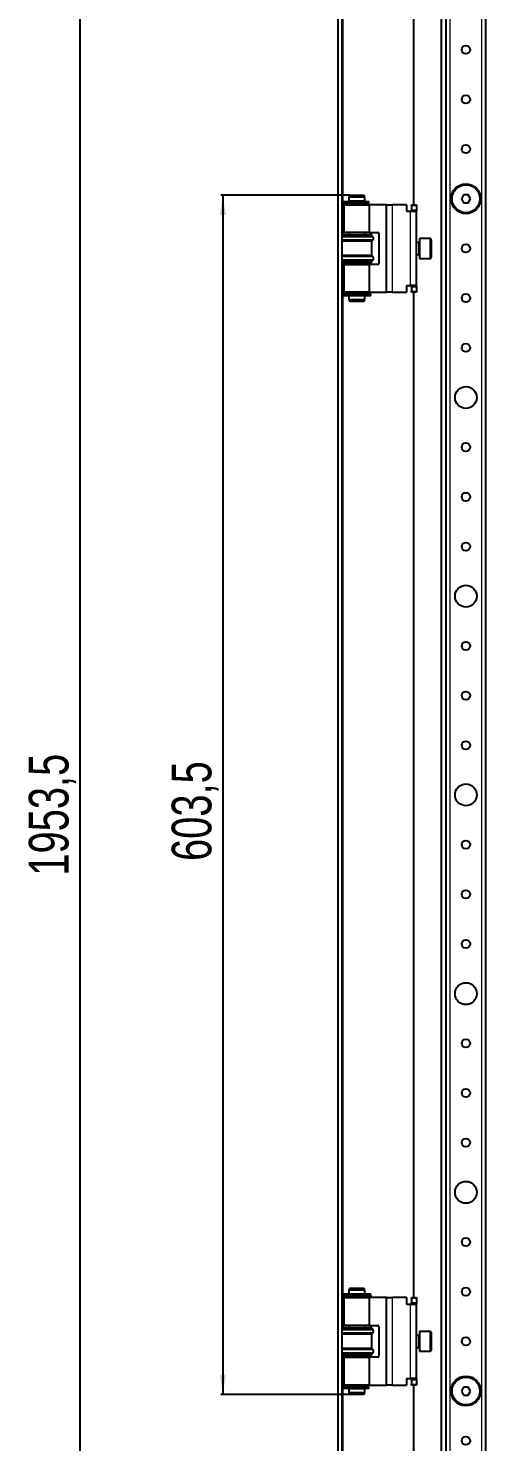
# Model space of a CAD drawing. Header units: millimetres. Extents: x -367 to 1520, y -1456 to 1043.
# Drawn here: x 630 to 861, y -522 to 189 of the extents above; entities that cross this region are included whole.
import ezdxf

# ---------------------------------------------------------------- set-up
doc = ezdxf.new("R2010")
doc.units = ezdxf.units.MM
doc.layers.add('FORMAT', color=7, linetype='Continuous')
doc.styles.add('SLDTEXTSTYLE0', font='TXT', dxfattribs={"width": 0.75})
doc.dimstyles.new('SLDDIMSTYLE0', dxfattribs={"dimtxt": 20, "dimasz": 10, "dimexe": 0, "dimexo": 0.0625, "dimgap": 5, "dimtad": 2, "dimdec": 1, "dimrnd": 1e-09, "dimzin": 12, "dimdsep": 46, "dimtxsty": 'SLDTEXTSTYLE0', "dimsah": 1, "dimcen": 0.09, "dimadec": 0, "dimazin": 3, "dimtfac": 1, "dimtofl": 0, "dimtmove": 0, "dimatfit": 3, "dimfxl": 0, "dimfrac": 2, "dimtolj": 1, "dimtzin": 12, "dimarcsym": 0})

# ---------------------------------------------------------------- blocks, each defined once
blk = doc.blocks.new('_D_7')
at = {"layer": 'FORMAT'}
for p, q in [((792.28, 780.13), (655.2, 780.13)), ((656.2, 780.13), (656.2, -1173.37)), ((792.28, -1173.37), (655.2, -1173.37))]:
    blk.add_line(p, q, dxfattribs=at)
for points in [[(656.2, 780.13), (654.66, 770.13), (657.74, 770.13)], [(656.2, -1173.37), (657.74, -1163.37), (654.66, -1163.37)]]:
    blk.add_solid(points, dxfattribs=at)
at = {"layer": 'FORMAT', "insert": (630.42, -237.26), "char_height": 20, "attachment_point": 1, "rotation": 90, "style": 'SLDTEXTSTYLE0'}
blk.add_mtext('1953,5', dxfattribs=at)
blk = doc.blocks.new('_D_9')
at = {"layer": 'FORMAT'}
for p, q in [((792.28, 105.13), (727.2, 105.13)), ((728.2, 105.13), (728.2, -498.37)), ((792.28, -498.37), (727.2, -498.37))]:
    blk.add_line(p, q, dxfattribs=at)
for points in [[(728.2, 105.13), (726.66, 95.13), (729.74, 95.13)], [(728.2, -498.37), (729.74, -488.37), (726.66, -488.37)]]:
    blk.add_solid(points, dxfattribs=at)
at = {"layer": 'FORMAT', "insert": (702.42, -229.87), "char_height": 20, "attachment_point": 1, "rotation": 90, "style": 'SLDTEXTSTYLE0'}
blk.add_mtext('603,5', dxfattribs=at)

msp = doc.modelspace()

# ---------------------------------------------------------------- linework, layer by layer
at = {"color": 7, "linetype": 'Continuous', "lineweight": 25}
for p, q in [((786.21, 880.88), (786.21, -1274.12)), ((788.21, 880.88), (788.21, -1274.12)), ((838.21, 847.88), (838.21, -1241.12)), ((840.71, -1214.12), (840.71, 820.88)), ((860.71, -1214.12), (860.71, 820.88)), ((824.21, 731.38), (824.21, 100.38)), ((788.56, 102.08), (788.56, 101.18)), ((788.56, 102.08), (801.45, 102.08)), ((788.56, 101.18), (801.45, 101.18)), ((789.26, 100.38), (789.26, 86.38)), ((789.26, 100.38), (802.16, 100.38)), ((792.29, 105.13), (791.71, 104.13)), ((791.71, 104.13), (791.71, 102.13)), ((799.71, 104.13), (791.71, 104.13)), ((796.46, 102.13), (791.71, 102.13)), ((791.71, 101.13), (791.71, 100.38)), ((796.46, 101.13), (791.71, 101.13)), ((792.21, 102.13), (792.21, 102.08)), ((792.21, 101.18), (792.21, 101.13)), ((792.29, 105.13), (799.13, 105.13)), ((799.71, 102.13), (796.46, 102.13)), ((799.71, 101.13), (796.46, 101.13)), ((799.71, 104.13), (799.13, 105.13)), ((799.21, 102.08), (799.21, 102.13)), ((799.21, 101.13), (799.21, 101.18)), ((799.71, 102.13), (799.71, 104.13)), ((799.71, 100.38), (799.71, 101.13)), ((801.45, 102.08), (801.54, 102.08)), ((801.45, 101.18), (801.54, 101.18)), ((801.54, 101.18), (801.54, 102.08)), ((801.54, 102.08), (801.74, 102.08)), ((801.54, 101.18), (801.74, 101.18)), ((801.74, 101.18), (801.74, 102.08)), ((802.16, 86.38), (802.16, 100.38)), ((810.26, 100.38), (802.16, 100.38)), ((810.76, 100.38), (810.26, 100.38)), ((810.76, 56.38), (810.76, 100.38)), ((810.76, 100.38), (813.76, 100.38)), ((820.76, 100.38), (813.76, 100.38)), ((820.76, 100.38), (820.76, 97.08)), ((823.26, 100.38), (825.76, 100.38)), ((823.26, 99.88), (823.26, 100.38)), ((823.26, 99.88), (823.26, 97.88)), ((825.76, 100.38), (825.76, 99.88)), ((825.76, 99.88), (825.76, 97.88)), ((849.55, 105.38), (848.4, 103.38)), ((848.4, 103.38), (849.55, 101.38)), ((851.86, 105.38), (849.55, 105.38)), ((849.55, 101.38), (851.86, 101.38)), ((853.02, 103.38), (851.86, 105.38)), ((851.86, 101.38), (853.02, 103.38)), ((820.76, 97.08), (822.76, 97.08)), ((822.76, 97.08), (825.76, 97.08)), ((823.26, 97.38), (823.26, 97.88)), ((825.76, 97.38), (823.26, 97.38)), ((823.26, 97.38), (823.26, 97.08)), ((825.76, 97.88), (825.76, 97.38)), ((825.76, 97.08), (825.76, 97.38)), ((825.76, 59.68), (825.76, 97.08)), ((788.21, 85.38), (803.21, 85.38)), ((802.16, 86.38), (789.26, 86.38)), ((791.71, 86.38), (791.71, 85.38)), ((799.71, 85.38), (799.71, 86.38)), ((802.16, 86.38), (806.26, 86.38)), ((803.21, 84.78), (803.21, 85.38)), ((806.76, 85.88), (806.76, 70.88)), ((803.21, 84.78), (788.21, 84.78)), ((803.21, 81.98), (788.21, 81.98)), ((803.91, 84.1), (803.21, 84.78)), ((803.21, 81.98), (803.91, 82.67)), ((803.21, 74.78), (803.21, 81.98)), ((827.01, 81.38), (825.76, 81.38)), ((832.66, 83.38), (827.26, 83.38)), ((827.26, 83.38), (827.26, 73.38)), ((833.26, 82.78), (833.26, 73.98)), ((803.21, 74.78), (788.21, 74.78)), ((803.21, 71.98), (788.21, 71.98)), ((788.21, 71.38), (803.21, 71.38)), ((791.71, 71.38), (791.71, 70.38)), ((799.71, 70.38), (799.71, 71.38)), ((803.91, 74.1), (803.21, 74.78)), ((803.21, 71.98), (803.91, 72.67)), ((803.21, 71.38), (803.21, 71.98)), ((825.76, 75.38), (827.01, 75.38)), ((827.26, 73.38), (832.66, 73.38)), ((789.26, 70.38), (789.26, 56.38)), ((789.26, 70.38), (802.16, 70.38)), ((802.16, 56.38), (802.16, 70.38)), ((806.26, 70.38), (802.16, 70.38)), ((820.76, 59.68), (822.76, 59.68)), ((820.76, 59.68), (820.76, 56.38)), ((825.76, 59.68), (822.76, 59.68)), ((823.26, 59.68), (823.26, 59.38)), ((823.26, 59.38), (825.76, 59.38)), ((823.26, 58.88), (823.26, 59.38)), ((823.26, 58.88), (823.26, 56.88)), ((825.76, 59.38), (825.76, 59.68)), ((825.76, 59.38), (825.76, 58.88)), ((825.76, 58.88), (825.76, 56.88)), ((788.56, 55.58), (788.56, 54.68)), ((788.56, 55.58), (802.86, 55.58)), ((788.56, 54.68), (802.86, 54.68)), ((802.16, 56.38), (789.26, 56.38)), ((791.71, 56.38), (791.71, 55.63)), ((796.46, 55.63), (791.71, 55.63)), ((791.71, 54.63), (791.71, 52.63)), ((796.46, 54.63), (791.71, 54.63)), ((791.71, 52.63), (792.29, 51.63)), ((791.71, 52.63), (796.46, 52.63)), ((792.21, 55.63), (792.21, 55.58)), ((792.21, 54.68), (792.21, 54.63)), ((796.36, 51.63), (792.29, 51.63)), ((799.13, 51.63), (796.36, 51.63)), ((799.71, 55.63), (796.46, 55.63)), ((799.71, 54.63), (796.46, 54.63)), ((796.46, 52.63), (799.71, 52.63)), ((799.13, 51.63), (799.71, 52.63)), ((799.21, 55.58), (799.21, 55.63)), ((799.21, 54.63), (799.21, 54.68)), ((799.71, 55.63), (799.71, 56.38)), ((799.71, 52.63), (799.71, 54.63)), ((802.16, 56.38), (810.26, 56.38)), ((802.86, 54.68), (802.86, 55.58)), ((810.26, 56.38), (810.76, 56.38)), ((813.76, 56.38), (810.76, 56.38)), ((813.76, 56.38), (820.76, 56.38)), ((823.26, 56.38), (823.26, 56.88)), ((825.76, 56.38), (823.26, 56.38)), ((824.21, 56.38), (824.21, -449.62)), ((825.76, 56.88), (825.76, 56.38)), ((788.56, -447.92), (788.56, -448.82)), ((802.86, -447.92), (788.56, -447.92)), ((792.29, -444.87), (791.71, -445.87)), ((791.71, -445.87), (791.71, -447.87)), ((799.71, -445.87), (791.71, -445.87)), ((791.71, -447.87), (799.71, -447.87)), ((792.21, -447.87), (792.21, -447.92)), ((792.29, -444.87), (799.13, -444.87)), ((799.71, -445.87), (799.13, -444.87)), ((799.21, -447.92), (799.21, -447.87)), ((799.71, -447.87), (799.71, -445.87)), ((802.86, -448.82), (802.86, -447.92)), ((802.86, -448.82), (788.56, -448.82)), ((789.26, -449.62), (789.26, -463.62)), ((789.26, -449.62), (802.16, -449.62)), ((791.71, -448.87), (791.71, -449.62)), ((791.71, -448.87), (799.71, -448.87)), ((792.21, -448.82), (792.21, -448.87)), ((799.21, -448.87), (799.21, -448.82)), ((799.71, -449.62), (799.71, -448.87)), ((802.16, -463.62), (802.16, -449.62)), ((810.26, -449.62), (802.16, -449.62)), ((810.76, -449.62), (810.26, -449.62)), ((810.76, -493.62), (810.76, -449.62)), ((810.76, -449.62), (813.76, -449.62)), ((820.76, -449.62), (813.76, -449.62)), ((820.76, -449.62), (820.76, -452.92)), ((820.76, -452.92), (822.76, -452.92)), ((822.76, -452.92), (825.76, -452.92)), ((823.26, -449.62), (825.76, -449.62)), ((823.26, -450.12), (823.26, -449.62)), ((823.26, -450.12), (823.26, -452.12)), ((823.26, -452.62), (823.26, -452.12)), ((825.76, -452.62), (823.26, -452.62)), ((823.26, -452.62), (823.26, -452.92)), ((825.76, -449.62), (825.76, -450.12)), ((825.76, -450.12), (825.76, -452.12)), ((825.76, -452.12), (825.76, -452.62)), ((825.76, -452.92), (825.76, -452.62)), ((825.76, -490.32), (825.76, -452.92)), ((788.21, -464.62), (803.21, -464.62)), ((803.21, -465.22), (788.21, -465.22)), ((803.21, -468.02), (788.21, -468.02)), ((802.16, -463.62), (789.26, -463.62)), ((791.71, -463.62), (791.71, -464.62)), ((799.71, -464.62), (799.71, -463.62)), ((802.16, -463.62), (806.26, -463.62)), ((803.21, -465.22), (803.21, -464.62)), ((803.91, -465.9), (803.21, -465.22)), ((803.21, -468.02), (803.91, -467.33)), ((803.21, -475.22), (803.21, -468.02)), ((806.76, -464.12), (806.76, -479.12)), ((827.01, -468.62), (825.76, -468.62)), ((832.66, -466.62), (827.26, -466.62)), ((827.26, -466.62), (827.26, -475.94)), ((833.26, -467.22), (833.26, -475.42)), ((803.21, -475.22), (788.21, -475.22)), ((803.91, -475.9), (803.21, -475.22)), ((825.76, -474.62), (827.01, -474.62)), ((827.26, -475.94), (827.26, -476.62)), ((833.26, -475.42), (833.26, -476.02)), ((803.21, -478.02), (788.21, -478.02)), ((788.21, -478.62), (803.21, -478.62)), ((789.26, -479.62), (789.26, -493.62)), ((789.26, -479.62), (802.16, -479.62)), ((791.71, -478.62), (791.71, -479.62)), ((799.71, -479.62), (799.71, -478.62)), ((802.16, -493.62), (802.16, -479.62)), ((806.26, -479.62), (802.16, -479.62)), ((803.21, -478.02), (803.91, -477.33)), ((803.21, -478.62), (803.21, -478.02)), ((827.26, -476.62), (832.66, -476.62)), ((820.76, -490.32), (822.76, -490.32)), ((820.76, -490.32), (820.76, -493.62)), ((825.76, -490.32), (822.76, -490.32)), ((823.26, -490.32), (823.26, -490.62)), ((823.26, -490.62), (825.76, -490.62)), ((823.26, -491.12), (823.26, -490.62)), ((825.76, -490.62), (825.76, -490.32)), ((825.76, -490.62), (825.76, -491.12)), ((788.56, -494.42), (788.56, -495.32)), ((801.45, -494.42), (788.56, -494.42)), ((801.45, -495.32), (788.56, -495.32)), ((802.16, -493.62), (789.26, -493.62)), ((791.71, -493.62), (791.71, -494.37)), ((791.71, -494.37), (799.71, -494.37)), ((791.71, -495.37), (791.71, -497.37)), ((791.71, -495.37), (799.71, -495.37)), ((791.71, -497.37), (792.29, -498.37)), ((791.71, -497.37), (796.46, -497.37)), ((792.21, -494.37), (792.21, -494.42)), ((792.21, -495.32), (792.21, -495.37)), ((796.46, -497.37), (799.71, -497.37)), ((799.13, -498.37), (799.71, -497.37)), ((799.21, -494.42), (799.21, -494.37)), ((799.21, -495.37), (799.21, -495.32)), ((799.71, -494.37), (799.71, -493.62)), ((799.71, -497.37), (799.71, -495.37)), ((801.54, -494.42), (801.45, -494.42)), ((801.54, -495.32), (801.45, -495.32)), ((801.54, -495.32), (801.54, -494.42)), ((801.74, -494.42), (801.54, -494.42)), ((801.74, -495.32), (801.54, -495.32)), ((801.74, -495.32), (801.74, -494.42)), ((802.16, -493.62), (810.26, -493.62)), ((810.26, -493.62), (810.76, -493.62)), ((813.76, -493.62), (810.76, -493.62)), ((813.76, -493.62), (820.76, -493.62)), ((823.26, -491.12), (823.26, -493.12)), ((823.26, -493.62), (823.26, -493.12)), ((825.76, -493.62), (823.26, -493.62)), ((824.21, -493.62), (824.21, -1124.62)), ((825.76, -491.12), (825.76, -493.12)), ((825.76, -493.12), (825.76, -493.62)), ((849.55, -494.62), (848.4, -496.62)), ((848.4, -496.62), (849.55, -498.62)), ((851.86, -494.62), (849.55, -494.62)), ((853.02, -496.62), (851.86, -494.62)), ((851.86, -498.62), (853.02, -496.62)), ((796.36, -498.37), (792.29, -498.37)), ((799.13, -498.37), (796.36, -498.37)), ((849.55, -498.62), (851.86, -498.62))]:
    msp.add_line(p, q, dxfattribs=at)
at = {"color": 8, "linetype": 'Continuous', "lineweight": 18}
for p, q in [((842.71, -1214.12), (842.71, 820.88)), ((858.71, -1214.12), (858.71, 820.88)), ((788.81, 102.08), (788.81, 729.68)), ((788.81, 85.38), (788.81, 101.18)), ((801.45, 102.08), (801.45, 101.18)), ((810.26, 100.38), (810.26, 56.38)), ((813.76, 56.38), (813.76, 100.38)), ((825.76, 99.88), (823.26, 99.88)), ((822.76, 59.68), (822.76, 97.08)), ((823.26, 97.88), (825.76, 97.88)), ((803.91, 84.1), (788.21, 84.1)), ((803.91, 82.67), (788.21, 82.67)), ((827.01, 80.97), (827.01, 81.38)), ((827.01, 75.38), (827.01, 80.97)), ((832.66, 73.38), (832.66, 83.38)), ((803.91, 74.1), (788.21, 74.1)), ((803.91, 72.67), (788.21, 72.67)), ((788.81, 55.58), (788.81, 71.38)), ((825.76, 58.88), (823.26, 58.88)), ((788.81, -447.92), (788.81, 54.68)), ((823.26, 56.88), (825.76, 56.88)), ((788.81, -464.62), (788.81, -448.82)), ((810.26, -449.62), (810.26, -493.62)), ((813.76, -493.62), (813.76, -449.62)), ((822.76, -490.32), (822.76, -452.92)), ((825.76, -450.12), (823.26, -450.12)), ((823.26, -452.12), (825.76, -452.12)), ((803.91, -465.9), (788.21, -465.9)), ((803.91, -467.33), (788.21, -467.33)), ((827.01, -474.62), (827.01, -468.62)), ((832.66, -475.94), (832.66, -466.62)), ((803.91, -475.9), (788.21, -475.9)), ((832.66, -476.62), (832.66, -475.94)), ((803.91, -477.33), (788.21, -477.33)), ((788.81, -494.42), (788.81, -478.62)), ((788.81, -1122.92), (788.81, -495.32)), ((801.45, -495.32), (801.45, -494.42)), ((825.76, -491.12), (823.26, -491.12)), ((823.26, -493.12), (825.76, -493.12))]:
    msp.add_line(p, q, dxfattribs=at)
at = {"color": 7, "linetype": 'Continuous', "lineweight": 25}
for centre, radius in [((850.71, 178.38), 2.1), ((850.71, 153.38), 2.1), ((850.71, 128.38), 2.1), ((850.71, 103.38), 7.5), ((850.71, 103.38), 7), ((850.71, 78.38), 2.1), ((850.71, 53.38), 2.1), ((850.71, 28.38), 2.1), ((850.71, 3.38), 5.5), ((850.71, -21.62), 2.1), ((850.71, -46.62), 2.1), ((850.71, -71.62), 2.1), ((850.71, -96.62), 5.5), ((850.71, -121.62), 2.1), ((850.71, -146.62), 2.1), ((850.71, -171.62), 2.1), ((850.71, -196.62), 5.5), ((850.71, -221.62), 2.1), ((850.71, -246.62), 2.1), ((850.71, -271.62), 2.1), ((850.71, -296.62), 5.5), ((850.71, -321.62), 2.1), ((850.71, -346.62), 2.1), ((850.71, -371.62), 2.1), ((850.71, -396.62), 5.5), ((850.71, -421.62), 2.1), ((850.71, -446.62), 2.1), ((850.71, -471.62), 2.1), ((850.71, -496.62), 7.5), ((850.71, -496.62), 7), ((850.71, -521.62), 2.1)]:
    msp.add_circle(centre, radius, dxfattribs=at)
for centre, radius, start, end in [((806.26, 85.88), 0.5, 0, 90), ((803.21, 83.38), 1, 314.427, 45.573), ((827.01, 81.63), 0.25, 270, 0), ((832.66, 82.78), 0.6, 0, 90), ((803.21, 73.38), 1, 314.427, 45.573), ((827.01, 75.13), 0.25, 360, 90), ((832.66, 73.98), 0.6, 270, 360), ((806.26, 70.88), 0.5, 270, 0), ((803.21, -466.62), 1, 314.427, 45.573), ((806.26, -464.12), 0.5, 0, 90), ((827.01, -468.37), 0.25, 270, 0), ((832.66, -467.22), 0.6, 0, 90), ((803.21, -476.62), 1, 314.427, 45.573), ((827.01, -474.87), 0.25, 360, 90), ((832.66, -476.02), 0.6, 270, 360), ((806.26, -479.12), 0.5, 270, 0)]:
    msp.add_arc(centre, radius, start, end, dxfattribs=at)

# ---------------------------------------------------------------- dimensions: what is measured, and where the dimension line sits
at = {"layer": 'FORMAT'}
for base, p1, p2, picture, middle in [((656.2, -1173.37), (792.29, 780.13), (792.29, -1173.37), '_D_7', (656.2, -196.62)), ((728.2, -498.37), (792.29, 105.13), (792.29, -498.37), '_D_9', (728.2, -196.62))]:
    dim = msp.add_linear_dim(base=base, p1=p1, p2=p2, angle=90, dimstyle='SLDDIMSTYLE0', dxfattribs=at)
    dim.commit()
    dim.dimension.update_dxf_attribs({"geometry": picture, "text_midpoint": middle, "dimtype": 160})

doc.saveas('drawing.dxf')
